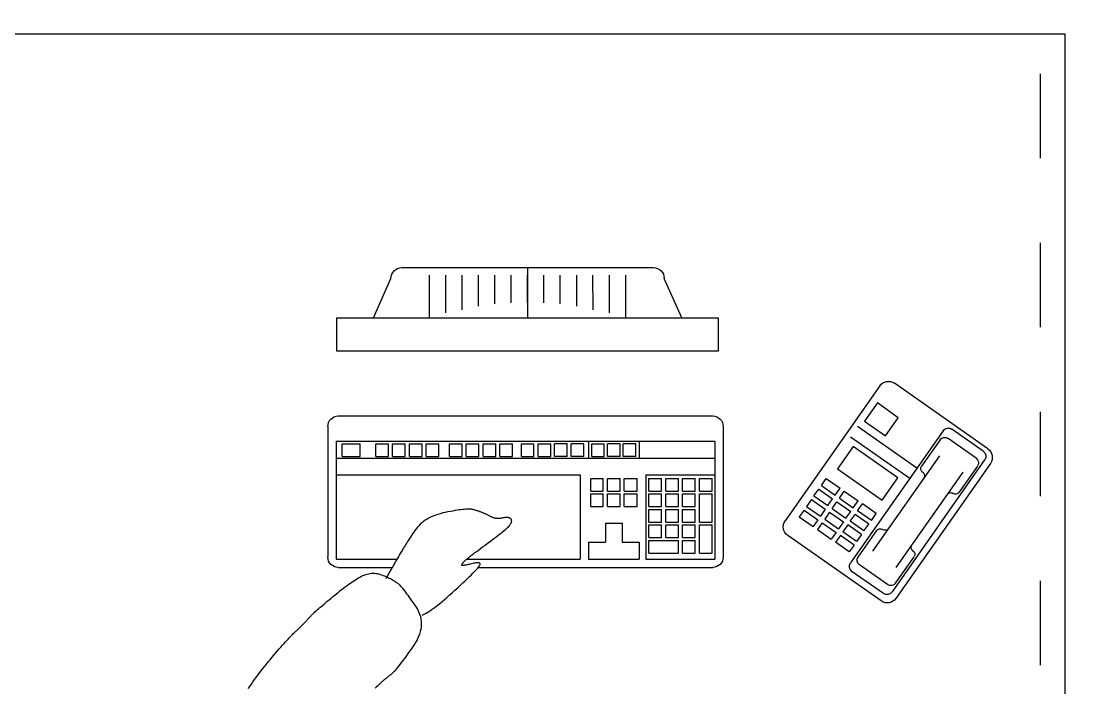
# Model space of a CAD drawing. Header units: metres. Extents: x -598 to 357, y -242 to 574.
# Drawn here: x -312.564 to -311.305, y 415.267 to 416.055 of the extents above; entities that cross this region are included whole.
import ezdxf

# ---------------------------------------------------------------- set-up
doc = ezdxf.new("R2010")
doc.units = ezdxf.units.M
doc.linetypes.add('Zxref_Eje_Pb$0$HIDDEN2', pattern=[0.1875, 0.125, -0.0625])
doc.layers.add('Muro Mamspoteria', color=5, linetype='Continuous', lineweight=9)
for name, color, linetype in [('xref_Nivel PB$0$M-muebles', 1, 'Continuous'), ('xref_Nivel PB$0$Z-XREF', 7, 'Continuous'), ('Zxref_Eje_Pb$0$EJE-Viga', 8, 'Zxref_Eje_Pb$0$HIDDEN2')]:
    doc.layers.add(name, color=color, linetype=linetype)

# ---------------------------------------------------------------- blocks, each defined once
blk = doc.blocks.new('Zxref_Eje_Pb')
at = {"layer": 'Zxref_Eje_Pb$0$EJE-Viga', "ltscale": 0.75}
blk.add_lwpolyline([(48.156, 22.4287), (48.506, 22.4287), (48.506, 17.2287), (48.156, 17.2287)], close=True, dxfattribs=at)
blk = doc.blocks.new('xref_Nivel PB$0$xref_Nivel PB$0$XREF-NIVEL 3$0$2222')
at = {"layer": 'xref_Nivel PB$0$M-muebles', "linetype": 'Continuous'}
for p, q in [((-2032.6503, -1967.7944), (-2031.3282, -1967.7944)), ((-2032.6503, -1968.5949), (-2032.6503, -1967.7944)), ((-2031.8653, -1968.0708), (-2032.1629, -1968.0708)), ((-2032.1966, -1968.1303), (-2032.1758, -1968.0837)), ((-2032.1303, -1968.1298), (-2032.1303, -1968.0799)), ((-2032.1109, -1968.1242), (-2032.1109, -1968.0799)), ((-2032.0916, -1968.1206), (-2032.0915, -1968.0799)), ((-2032.0722, -1968.1163), (-2032.0722, -1968.0799)), ((-2032.0528, -1968.1138), (-2032.0528, -1968.0799)), ((-2032.0335, -1968.1123), (-2032.0335, -1968.0799)), ((-2032.0141, -1968.1119), (-2032.0141, -1968.0799)), ((-2031.9948, -1968.1124), (-2031.9947, -1968.0799)), ((-2031.9754, -1968.1138), (-2031.9754, -1968.0799)), ((-2031.956, -1968.1163), (-2031.956, -1968.0799)), ((-2031.9367, -1968.1206), (-2031.9367, -1968.0799)), ((-2031.9173, -1968.1242), (-2031.9173, -1968.0799)), ((-2031.8979, -1968.1298), (-2031.8979, -1968.0799)), ((-2031.8316, -1968.1303), (-2031.8524, -1968.0837)), ((-2032.5589, -1968.2851), (-2032.4483, -1968.2077)), ((-2032.4309, -1968.2107), (-2032.319, -1968.3705)), ((-2032.4529, -1968.2484), (-2032.4281, -1968.231)), ((-2032.4281, -1968.231), (-2032.413, -1968.2525)), ((-2032.4378, -1968.2699), (-2032.4529, -1968.2484)), ((-2032.413, -1968.2525), (-2032.4378, -1968.2699)), ((-2031.79, -1968.2464), (-2032.2332, -1968.2464)), ((-2032.5533, -1968.2879), (-2032.5164, -1968.2621)), ((-2032.506, -1968.2639), (-2032.3965, -1968.4202)), ((-2032.475, -1968.3082), (-2032.4048, -1968.259)), ((-2032.2457, -1968.2588), (-2032.2457, -1968.4132)), ((-2031.7776, -1968.2588), (-2031.7776, -1968.4132)), ((-2032.545, -1968.2962), (-2032.5119, -1968.2729)), ((-2032.5024, -1968.2746), (-2032.4805, -1968.3059)), ((-2032.4664, -1968.3204), (-2032.3962, -1968.2713)), ((-2031.7875, -1968.2763), (-2032.2357, -1968.2763)), ((-2032.2357, -1968.2763), (-2032.2357, -1968.4157)), ((-2032.1461, -1968.2763), (-2032.1461, -1968.2962)), ((-2032.0863, -1968.2763), (-2032.0863, -1968.2962)), ((-2031.7875, -1968.2763), (-2031.7875, -1968.4157)), ((-2032.4524, -1968.3195), (-2032.3995, -1968.2824)), ((-2032.3995, -1968.2824), (-2032.381, -1968.3089)), ((-2032.1422, -1968.2943), (-2032.1422, -1968.2793)), ((-2032.1422, -1968.2793), (-2032.1273, -1968.2793)), ((-2032.1273, -1968.2943), (-2032.1273, -1968.2793)), ((-2032.1235, -1968.2943), (-2032.1235, -1968.2793)), ((-2032.1235, -1968.2793), (-2032.1086, -1968.2793)), ((-2032.1086, -1968.2943), (-2032.1086, -1968.2793)), ((-2032.1049, -1968.2943), (-2032.1049, -1968.2793)), ((-2032.09, -1968.2793), (-2032.1049, -1968.2793)), ((-2032.09, -1968.2943), (-2032.09, -1968.2793)), ((-2032.0807, -1968.2793), (-2032.0658, -1968.2793)), ((-2032.0807, -1968.2943), (-2032.0807, -1968.2793)), ((-2032.0658, -1968.2943), (-2032.0658, -1968.2793)), ((-2032.0608, -1968.2793), (-2032.0459, -1968.2793)), ((-2032.0608, -1968.2943), (-2032.0608, -1968.2793)), ((-2032.0459, -1968.2943), (-2032.0459, -1968.2793)), ((-2032.0266, -1968.2793), (-2032.0416, -1968.2793)), ((-2032.0416, -1968.2943), (-2032.0416, -1968.2793)), ((-2032.0266, -1968.2943), (-2032.0266, -1968.2793)), ((-2032.0067, -1968.2793), (-2032.0216, -1968.2793)), ((-2032.0216, -1968.2943), (-2032.0216, -1968.2793)), ((-2032.0067, -1968.2943), (-2032.0067, -1968.2793)), ((-2031.9813, -1968.2793), (-2031.9963, -1968.2793)), ((-2031.9963, -1968.2943), (-2031.9963, -1968.2793)), ((-2031.9813, -1968.2943), (-2031.9813, -1968.2793)), ((-2031.9614, -1968.2793), (-2031.9763, -1968.2793)), ((-2031.9763, -1968.2943), (-2031.9763, -1968.2793)), ((-2031.9614, -1968.2943), (-2031.9614, -1968.2793)), ((-2031.9415, -1968.2793), (-2031.9564, -1968.2793)), ((-2031.9564, -1968.2943), (-2031.9564, -1968.2793)), ((-2031.9415, -1968.2943), (-2031.9415, -1968.2793)), ((-2031.9216, -1968.2793), (-2031.9365, -1968.2793)), ((-2031.9365, -1968.2943), (-2031.9365, -1968.2793)), ((-2031.9216, -1968.2943), (-2031.9216, -1968.2793)), ((-2031.8942, -1968.2793), (-2031.9091, -1968.2793)), ((-2031.9091, -1968.2943), (-2031.9091, -1968.2793)), ((-2031.8942, -1968.2943), (-2031.8942, -1968.2793)), ((-2031.8742, -1968.2793), (-2031.8892, -1968.2793)), ((-2031.8892, -1968.2943), (-2031.8892, -1968.2793)), ((-2031.8742, -1968.2943), (-2031.8742, -1968.2793)), ((-2031.8543, -1968.2793), (-2031.8693, -1968.2793)), ((-2031.8693, -1968.2943), (-2031.8693, -1968.2793)), ((-2031.8543, -1968.2943), (-2031.8543, -1968.2793)), ((-2031.8344, -1968.2793), (-2031.8493, -1968.2793)), ((-2031.8493, -1968.2943), (-2031.8493, -1968.2793)), ((-2031.8344, -1968.2943), (-2031.8344, -1968.2793)), ((-2031.816, -1968.2943), (-2031.816, -1968.2793)), ((-2031.7946, -1968.2793), (-2031.816, -1968.2793)), ((-2031.7946, -1968.2943), (-2031.7946, -1968.2793)), ((-2032.5619, -1968.3025), (-2032.4501, -1968.4623)), ((-2032.5551, -1968.2983), (-2032.4456, -1968.4546)), ((-2032.5016, -1968.2935), (-2032.4224, -1968.4065)), ((-2031.7875, -1968.2962), (-2032.2357, -1968.2962)), ((-2032.1422, -1968.2943), (-2032.1273, -1968.2943)), ((-2032.1235, -1968.2943), (-2032.1086, -1968.2943)), ((-2032.09, -1968.2943), (-2032.1049, -1968.2943)), ((-2032.0807, -1968.2943), (-2032.0658, -1968.2943)), ((-2032.0608, -1968.2943), (-2032.0459, -1968.2943)), ((-2032.0266, -1968.2943), (-2032.0416, -1968.2943)), ((-2032.0067, -1968.2943), (-2032.0216, -1968.2943)), ((-2031.9813, -1968.2943), (-2031.9963, -1968.2943)), ((-2031.9614, -1968.2943), (-2031.9763, -1968.2943)), ((-2031.9415, -1968.2943), (-2031.9564, -1968.2943)), ((-2031.9216, -1968.2943), (-2031.9365, -1968.2943)), ((-2031.8942, -1968.2943), (-2031.9091, -1968.2943)), ((-2031.8742, -1968.2943), (-2031.8892, -1968.2943)), ((-2031.8543, -1968.2943), (-2031.8693, -1968.2943)), ((-2031.8344, -1968.2943), (-2031.8493, -1968.2943)), ((-2031.7946, -1968.2943), (-2031.816, -1968.2943)), ((-2032.5467, -1968.3056), (-2032.5247, -1968.3369)), ((-2032.5292, -1968.3128), (-2032.45, -1968.4259)), ((-2032.4817, -1968.3129), (-2032.4818, -1968.313)), ((-2032.381, -1968.3089), (-2032.4339, -1968.3459)), ((-2032.4339, -1968.3459), (-2032.4524, -1968.3195)), ((-2032.3676, -1968.3204), (-2032.3839, -1968.3319)), ((-2032.3618, -1968.3286), (-2032.3676, -1968.3204)), ((-2032.154, -1968.3161), (-2032.2357, -1968.3161)), ((-2032.2175, -1968.3202), (-2032.2324, -1968.3202)), ((-2032.2324, -1968.3352), (-2032.2324, -1968.3202)), ((-2032.2175, -1968.3352), (-2032.2175, -1968.3202)), ((-2032.1976, -1968.3202), (-2032.2125, -1968.3202)), ((-2032.2125, -1968.3352), (-2032.2125, -1968.3202)), ((-2032.1976, -1968.3352), (-2032.1976, -1968.3202)), ((-2032.1776, -1968.3202), (-2032.1926, -1968.3202)), ((-2032.1926, -1968.3352), (-2032.1926, -1968.3202)), ((-2032.1776, -1968.3352), (-2032.1776, -1968.3202)), ((-2032.1577, -1968.3202), (-2032.1727, -1968.3202)), ((-2032.1727, -1968.3352), (-2032.1727, -1968.3202)), ((-2032.1577, -1968.3352), (-2032.1577, -1968.3202)), ((-2032.154, -1968.3161), (-2032.154, -1968.4157)), ((-2032.1286, -1968.3202), (-2032.1436, -1968.3202)), ((-2032.1436, -1968.3352), (-2032.1436, -1968.3202)), ((-2032.1286, -1968.3352), (-2032.1286, -1968.3202)), ((-2032.1237, -1968.3352), (-2032.1237, -1968.3202)), ((-2032.1087, -1968.3202), (-2032.1237, -1968.3202)), ((-2032.1087, -1968.3352), (-2032.1087, -1968.3202)), ((-2032.1037, -1968.3352), (-2032.1037, -1968.3202)), ((-2032.0888, -1968.3202), (-2032.1037, -1968.3202)), ((-2032.0888, -1968.3352), (-2032.0888, -1968.3202)), ((-2031.7875, -1968.3161), (-2032.0764, -1968.3161)), ((-2032.0764, -1968.3161), (-2032.0764, -1968.4157)), ((-2032.5178, -1968.3381), (-2032.5177, -1968.338)), ((-2032.389, -1968.3354), (-2032.4053, -1968.3469)), ((-2032.3832, -1968.3436), (-2032.389, -1968.3354)), ((-2032.3782, -1968.3401), (-2032.3839, -1968.3319)), ((-2032.3618, -1968.3286), (-2032.3782, -1968.3401)), ((-2032.3589, -1968.3328), (-2032.3752, -1968.3443)), ((-2032.3531, -1968.341), (-2032.3589, -1968.3328)), ((-2032.2175, -1968.3352), (-2032.2324, -1968.3352)), ((-2032.2175, -1968.3386), (-2032.2324, -1968.3386)), ((-2032.2324, -1968.3719), (-2032.2324, -1968.3386)), ((-2032.2175, -1968.3719), (-2032.2175, -1968.3386)), ((-2032.1976, -1968.3352), (-2032.2125, -1968.3352)), ((-2032.2125, -1968.3535), (-2032.2125, -1968.3386)), ((-2032.1976, -1968.3386), (-2032.2125, -1968.3386)), ((-2032.1976, -1968.3535), (-2032.1976, -1968.3386)), ((-2032.1776, -1968.3352), (-2032.1926, -1968.3352)), ((-2032.1926, -1968.3535), (-2032.1926, -1968.3386)), ((-2032.1776, -1968.3386), (-2032.1926, -1968.3386)), ((-2032.1776, -1968.3535), (-2032.1776, -1968.3386)), ((-2032.1577, -1968.3352), (-2032.1727, -1968.3352)), ((-2032.1727, -1968.3535), (-2032.1727, -1968.3386)), ((-2032.1577, -1968.3386), (-2032.1727, -1968.3386)), ((-2032.1577, -1968.3535), (-2032.1577, -1968.3386)), ((-2032.1286, -1968.3352), (-2032.1436, -1968.3352)), ((-2032.1286, -1968.3386), (-2032.1436, -1968.3386)), ((-2032.1436, -1968.3535), (-2032.1436, -1968.3386)), ((-2032.1286, -1968.3535), (-2032.1286, -1968.3386)), ((-2032.1087, -1968.3352), (-2032.1237, -1968.3352)), ((-2032.1237, -1968.3535), (-2032.1237, -1968.3386)), ((-2032.1087, -1968.3386), (-2032.1237, -1968.3386)), ((-2032.1087, -1968.3535), (-2032.1087, -1968.3386)), ((-2032.0888, -1968.3352), (-2032.1037, -1968.3352)), ((-2032.0888, -1968.3386), (-2032.1037, -1968.3386)), ((-2032.1037, -1968.3535), (-2032.1037, -1968.3386)), ((-2032.0888, -1968.3535), (-2032.0888, -1968.3386)), ((-2032.4268, -1968.3619), (-2032.4104, -1968.3504)), ((-2032.4046, -1968.3586), (-2032.4104, -1968.3504)), ((-2032.3996, -1968.3551), (-2032.4053, -1968.3469)), ((-2032.3832, -1968.3436), (-2032.3996, -1968.3551)), ((-2032.3803, -1968.3478), (-2032.3966, -1968.3593)), ((-2032.3745, -1968.356), (-2032.3803, -1968.3478)), ((-2032.3695, -1968.3525), (-2032.3752, -1968.3443)), ((-2032.3531, -1968.341), (-2032.3695, -1968.3525)), ((-2032.3502, -1968.3453), (-2032.3665, -1968.3567)), ((-2032.3502, -1968.3453), (-2032.3444, -1968.3534)), ((-2032.421, -1968.3701), (-2032.4268, -1968.3619)), ((-2032.421, -1968.3701), (-2032.4046, -1968.3586)), ((-2032.4181, -1968.3743), (-2032.4017, -1968.3628)), ((-2032.3959, -1968.371), (-2032.4017, -1968.3628)), ((-2032.3909, -1968.3675), (-2032.3966, -1968.3593)), ((-2032.3745, -1968.356), (-2032.3909, -1968.3675)), ((-2032.3716, -1968.3603), (-2032.3879, -1968.3717)), ((-2032.3716, -1968.3603), (-2032.3658, -1968.3684)), ((-2032.3665, -1968.3567), (-2032.3608, -1968.3649)), ((-2032.3444, -1968.3534), (-2032.3608, -1968.3649)), ((-2032.3415, -1968.3577), (-2032.3578, -1968.3692)), ((-2032.3357, -1968.3659), (-2032.3521, -1968.3773)), ((-2032.3415, -1968.3577), (-2032.3357, -1968.3659)), ((-2032.1976, -1968.3535), (-2032.2125, -1968.3535)), ((-2032.1976, -1968.357), (-2032.2125, -1968.357)), ((-2032.2125, -1968.3719), (-2032.2125, -1968.357)), ((-2032.1976, -1968.3719), (-2032.1976, -1968.357)), ((-2032.1776, -1968.3535), (-2032.1926, -1968.3535)), ((-2032.1776, -1968.357), (-2032.1926, -1968.357)), ((-2032.1926, -1968.3719), (-2032.1926, -1968.357)), ((-2032.1776, -1968.3719), (-2032.1776, -1968.357)), ((-2032.1577, -1968.3535), (-2032.1727, -1968.3535)), ((-2032.1577, -1968.357), (-2032.1727, -1968.357)), ((-2032.1727, -1968.3719), (-2032.1727, -1968.357)), ((-2032.1577, -1968.3719), (-2032.1577, -1968.357)), ((-2032.1286, -1968.3535), (-2032.1436, -1968.3535)), ((-2032.1087, -1968.3535), (-2032.1237, -1968.3535)), ((-2032.0888, -1968.3535), (-2032.1037, -1968.3535)), ((-2031.972, -1968.3663), (-2031.9713, -1968.3659)), ((-2031.9713, -1968.3659), (-2031.9706, -1968.3656)), ((-2031.9706, -1968.3656), (-2031.97, -1968.3652)), ((-2031.97, -1968.3652), (-2031.9693, -1968.3648)), ((-2031.9693, -1968.3648), (-2031.9686, -1968.3645)), ((-2031.9686, -1968.3645), (-2031.968, -1968.3641)), ((-2031.968, -1968.3641), (-2031.9673, -1968.3638)), ((-2031.9673, -1968.3638), (-2031.9666, -1968.3635)), ((-2031.9666, -1968.3635), (-2031.966, -1968.3631)), ((-2031.966, -1968.3631), (-2031.9653, -1968.3628)), ((-2031.9653, -1968.3628), (-2031.9646, -1968.3625)), ((-2031.9646, -1968.3625), (-2031.9639, -1968.3622)), ((-2031.9639, -1968.3622), (-2031.9633, -1968.3619)), ((-2031.9633, -1968.3619), (-2031.9626, -1968.3616)), ((-2031.9626, -1968.3616), (-2031.9619, -1968.3613)), ((-2031.9619, -1968.3613), (-2031.9612, -1968.361)), ((-2031.9612, -1968.361), (-2031.9605, -1968.3608)), ((-2031.9605, -1968.3608), (-2031.9598, -1968.3605)), ((-2031.9598, -1968.3605), (-2031.9591, -1968.3602)), ((-2031.9591, -1968.3602), (-2031.9584, -1968.36)), ((-2031.9584, -1968.36), (-2031.9577, -1968.3597)), ((-2031.9577, -1968.3597), (-2031.957, -1968.3595)), ((-2031.957, -1968.3595), (-2031.9563, -1968.3592)), ((-2031.9563, -1968.3592), (-2031.9555, -1968.359)), ((-2031.9555, -1968.359), (-2031.9548, -1968.3587)), ((-2031.9548, -1968.3587), (-2031.954, -1968.3585)), ((-2031.954, -1968.3585), (-2031.9533, -1968.3583)), ((-2031.9533, -1968.3583), (-2031.9525, -1968.358)), ((-2031.9525, -1968.358), (-2031.9517, -1968.3578)), ((-2031.9517, -1968.3578), (-2031.9509, -1968.3576)), ((-2031.9509, -1968.3576), (-2031.9501, -1968.3574)), ((-2031.9501, -1968.3574), (-2031.9493, -1968.3572)), ((-2031.9493, -1968.3572), (-2031.9485, -1968.357)), ((-2031.9485, -1968.357), (-2031.9476, -1968.3568)), ((-2031.9476, -1968.3568), (-2031.9466, -1968.3567)), ((-2031.9466, -1968.3567), (-2031.9454, -1968.3567)), ((-2031.9454, -1968.3567), (-2031.9441, -1968.3566)), ((-2031.9441, -1968.3566), (-2031.9426, -1968.3567)), ((-2031.9426, -1968.3567), (-2031.941, -1968.3568)), ((-2031.941, -1968.3568), (-2031.9392, -1968.3569)), ((-2031.9392, -1968.3569), (-2031.9373, -1968.3571)), ((-2031.9373, -1968.3571), (-2031.9353, -1968.3574)), ((-2031.9353, -1968.3574), (-2031.9331, -1968.3576)), ((-2031.9331, -1968.3576), (-2031.9307, -1968.358)), ((-2031.9307, -1968.358), (-2031.9282, -1968.3584)), ((-2031.9282, -1968.3584), (-2031.9256, -1968.3589)), ((-2031.9256, -1968.3589), (-2031.9228, -1968.3594)), ((-2031.9228, -1968.3594), (-2031.9198, -1968.3599)), ((-2031.9198, -1968.3599), (-2031.9167, -1968.3605)), ((-2031.9167, -1968.3605), (-2031.9136, -1968.3612)), ((-2031.9136, -1968.3612), (-2031.9106, -1968.362)), ((-2031.9106, -1968.362), (-2031.9078, -1968.3628)), ((-2031.9078, -1968.3628), (-2031.905, -1968.3638)), ((-2031.905, -1968.3638), (-2031.9023, -1968.3648)), ((-2031.9023, -1968.3648), (-2031.8998, -1968.3659)), ((-2031.8998, -1968.3659), (-2031.8974, -1968.3671)), ((-2032.4123, -1968.3825), (-2032.4181, -1968.3743)), ((-2032.4123, -1968.3825), (-2032.3959, -1968.371)), ((-2032.4094, -1968.3867), (-2032.393, -1968.3753)), ((-2032.393, -1968.3753), (-2032.3872, -1968.3834)), ((-2032.3879, -1968.3717), (-2032.3822, -1968.3799)), ((-2032.3658, -1968.3684), (-2032.3822, -1968.3799)), ((-2032.3629, -1968.3727), (-2032.3792, -1968.3842)), ((-2032.3629, -1968.3727), (-2032.3571, -1968.3809)), ((-2032.3578, -1968.3692), (-2032.3521, -1968.3773)), ((-2032.2175, -1968.3719), (-2032.2324, -1968.3719)), ((-2032.2175, -1968.3754), (-2032.2324, -1968.3754)), ((-2032.2324, -1968.4087), (-2032.2324, -1968.3754)), ((-2032.2175, -1968.4087), (-2032.2175, -1968.3754)), ((-2032.1976, -1968.3719), (-2032.2125, -1968.3719)), ((-2032.1976, -1968.3754), (-2032.2125, -1968.3754)), ((-2032.2125, -1968.3903), (-2032.2125, -1968.3754)), ((-2032.1976, -1968.3903), (-2032.1976, -1968.3754)), ((-2032.1776, -1968.3719), (-2032.1926, -1968.3719)), ((-2032.1776, -1968.3754), (-2032.1926, -1968.3754)), ((-2032.1926, -1968.3903), (-2032.1926, -1968.3754)), ((-2032.1776, -1968.3903), (-2032.1776, -1968.3754)), ((-2032.1577, -1968.3719), (-2032.1727, -1968.3719)), ((-2032.1577, -1968.3754), (-2032.1727, -1968.3754)), ((-2032.1727, -1968.3903), (-2032.1727, -1968.3754)), ((-2032.1577, -1968.3903), (-2032.1577, -1968.3754)), ((-2032.1262, -1968.3733), (-2032.1262, -1968.3958)), ((-2032.1062, -1968.3733), (-2032.1262, -1968.3733)), ((-2032.1062, -1968.3733), (-2032.1062, -1968.3958)), ((-2031.9953, -1968.3706), (-2031.9952, -1968.3702)), ((-2031.9952, -1968.3711), (-2031.9953, -1968.3706)), ((-2031.9952, -1968.3697), (-2031.995, -1968.3693)), ((-2031.9952, -1968.3702), (-2031.9952, -1968.3697)), ((-2031.9951, -1968.3715), (-2031.9952, -1968.3711)), ((-2031.995, -1968.372), (-2031.9951, -1968.3715)), ((-2031.995, -1968.3693), (-2031.9949, -1968.369)), ((-2031.9948, -1968.3726), (-2031.995, -1968.372)), ((-2031.9949, -1968.369), (-2031.9946, -1968.3686)), ((-2031.9946, -1968.3731), (-2031.9948, -1968.3726)), ((-2031.9946, -1968.3686), (-2031.9944, -1968.3683)), ((-2031.9943, -1968.3737), (-2031.9946, -1968.3731)), ((-2031.9944, -1968.3683), (-2031.994, -1968.368)), ((-2031.9939, -1968.3742), (-2031.9943, -1968.3737)), ((-2031.994, -1968.368), (-2031.9937, -1968.3677)), ((-2031.9935, -1968.3749), (-2031.9939, -1968.3742)), ((-2031.9937, -1968.3677), (-2031.9932, -1968.3674)), ((-2031.9931, -1968.3755), (-2031.9935, -1968.3749)), ((-2031.9932, -1968.3674), (-2031.9928, -1968.3672)), ((-2031.9925, -1968.3762), (-2031.9931, -1968.3755)), ((-2031.9928, -1968.3672), (-2031.9923, -1968.367)), ((-2031.9918, -1968.3769), (-2031.9925, -1968.3762)), ((-2031.9923, -1968.367), (-2031.9918, -1968.3669)), ((-2031.9918, -1968.3669), (-2031.9913, -1968.3667)), ((-2031.991, -1968.3778), (-2031.9918, -1968.3769)), ((-2031.9913, -1968.3667), (-2031.9907, -1968.3666)), ((-2031.99, -1968.3788), (-2031.991, -1968.3778)), ((-2031.9907, -1968.3666), (-2031.9901, -1968.3666)), ((-2031.9901, -1968.3666), (-2031.9894, -1968.3666)), ((-2031.9894, -1968.3666), (-2031.9887, -1968.3666)), ((-2031.9887, -1968.3666), (-2031.988, -1968.3666)), ((-2031.988, -1968.3666), (-2031.9873, -1968.3667)), ((-2031.9873, -1968.3667), (-2031.9865, -1968.3668)), ((-2031.9865, -1968.3668), (-2031.9856, -1968.3669)), ((-2031.9856, -1968.3669), (-2031.9848, -1968.3671)), ((-2031.9848, -1968.3671), (-2031.9839, -1968.3672)), ((-2031.9839, -1968.3672), (-2031.983, -1968.3674)), ((-2031.983, -1968.3674), (-2031.9821, -1968.3676)), ((-2031.9821, -1968.3676), (-2031.9812, -1968.3677)), ((-2031.9812, -1968.3677), (-2031.9804, -1968.3678)), ((-2031.9804, -1968.3678), (-2031.9795, -1968.3678)), ((-2031.9795, -1968.3678), (-2031.9787, -1968.3679)), ((-2031.9787, -1968.3679), (-2031.9779, -1968.3678)), ((-2031.9779, -1968.3678), (-2031.9771, -1968.3678)), ((-2031.9771, -1968.3678), (-2031.9763, -1968.3677)), ((-2031.9763, -1968.3677), (-2031.9756, -1968.3675)), ((-2031.9756, -1968.3675), (-2031.9748, -1968.3674)), ((-2031.9748, -1968.3674), (-2031.9741, -1968.3671)), ((-2031.9741, -1968.3671), (-2031.9734, -1968.3669)), ((-2031.9734, -1968.3669), (-2031.9727, -1968.3666)), ((-2031.9727, -1968.3666), (-2031.972, -1968.3663)), ((-2031.8974, -1968.3671), (-2031.8951, -1968.3684)), ((-2031.8951, -1968.3684), (-2031.8929, -1968.3698)), ((-2031.8929, -1968.3698), (-2031.8908, -1968.3713)), ((-2031.8908, -1968.3713), (-2031.8888, -1968.3728)), ((-2031.8888, -1968.3728), (-2031.8869, -1968.3745)), ((-2031.8869, -1968.3745), (-2031.8852, -1968.3762)), ((-2031.8852, -1968.3762), (-2031.8836, -1968.378)), ((-2031.8836, -1968.378), (-2031.882, -1968.3799)), ((-2032.4342, -1968.3807), (-2032.4343, -1968.3808)), ((-2032.4326, -1968.4653), (-2032.3221, -1968.3879)), ((-2032.4053, -1968.4133), (-2032.4273, -1968.3819)), ((-2032.4094, -1968.3867), (-2032.4036, -1968.3949)), ((-2032.4036, -1968.3949), (-2032.3872, -1968.3834)), ((-2032.4007, -1968.3991), (-2032.3843, -1968.3877)), ((-2032.3843, -1968.3877), (-2032.3785, -1968.3959)), ((-2032.3792, -1968.3842), (-2032.3735, -1968.3923)), ((-2032.3571, -1968.3809), (-2032.3735, -1968.3923)), ((-2032.1976, -1968.3903), (-2032.2125, -1968.3903)), ((-2032.1776, -1968.3903), (-2032.1926, -1968.3903)), ((-2032.1577, -1968.3903), (-2032.1727, -1968.3903)), ((-2031.9888, -1968.3798), (-2031.99, -1968.3788)), ((-2031.9875, -1968.381), (-2031.9888, -1968.3798)), ((-2031.9861, -1968.3822), (-2031.9875, -1968.381)), ((-2031.9845, -1968.3835), (-2031.9861, -1968.3822)), ((-2031.9827, -1968.3849), (-2031.9845, -1968.3835)), ((-2031.9808, -1968.3864), (-2031.9827, -1968.3849)), ((-2031.9788, -1968.388), (-2031.9808, -1968.3864)), ((-2031.9766, -1968.3897), (-2031.9788, -1968.388)), ((-2031.9742, -1968.3915), (-2031.9766, -1968.3897)), ((-2031.882, -1968.3799), (-2031.8806, -1968.3819)), ((-2031.8806, -1968.3819), (-2031.8793, -1968.3839)), ((-2031.8793, -1968.3839), (-2031.878, -1968.3859)), ((-2031.878, -1968.3859), (-2031.8768, -1968.3878)), ((-2031.8768, -1968.3878), (-2031.8755, -1968.3897)), ((-2031.8755, -1968.3897), (-2031.8744, -1968.3915)), ((-2032.4007, -1968.3991), (-2032.3949, -1968.4073)), ((-2032.3949, -1968.4073), (-2032.3785, -1968.3959)), ((-2032.1976, -1968.3938), (-2032.2125, -1968.3938)), ((-2032.2125, -1968.4087), (-2032.2125, -1968.3938)), ((-2032.1976, -1968.4087), (-2032.1976, -1968.3938)), ((-2032.1577, -1968.3938), (-2032.1926, -1968.3938)), ((-2032.1926, -1968.4087), (-2032.1926, -1968.3938)), ((-2032.1577, -1968.4087), (-2032.1577, -1968.3938)), ((-2032.1461, -1968.3958), (-2032.1461, -1968.4157)), ((-2032.1262, -1968.3958), (-2032.1461, -1968.3958)), ((-2032.0863, -1968.3958), (-2032.1062, -1968.3958)), ((-2032.0863, -1968.3958), (-2032.0863, -1968.4157)), ((-2031.9717, -1968.3934), (-2031.9742, -1968.3915)), ((-2031.9691, -1968.3953), (-2031.9717, -1968.3934)), ((-2031.9663, -1968.3974), (-2031.9691, -1968.3953)), ((-2031.9635, -1968.3995), (-2031.9663, -1968.3974)), ((-2031.9609, -1968.4014), (-2031.9635, -1968.3995)), ((-2031.9584, -1968.4032), (-2031.9609, -1968.4014)), ((-2031.956, -1968.405), (-2031.9584, -1968.4032)), ((-2031.8744, -1968.3915), (-2031.8732, -1968.3932)), ((-2031.8732, -1968.3932), (-2031.8721, -1968.3949)), ((-2031.8721, -1968.3949), (-2031.8711, -1968.3966)), ((-2031.8711, -1968.3966), (-2031.8701, -1968.3982)), ((-2031.8701, -1968.3982), (-2031.8691, -1968.3998)), ((-2031.8691, -1968.3998), (-2031.8681, -1968.4013)), ((-2031.8681, -1968.4013), (-2031.8672, -1968.4027)), ((-2031.8672, -1968.4027), (-2031.8664, -1968.4041)), ((-2032.4495, -1968.4442), (-2032.4715, -1968.4129)), ((-2032.4703, -1968.4059), (-2032.4701, -1968.4059)), ((-2032.154, -1968.4157), (-2032.2357, -1968.4157)), ((-2032.2175, -1968.4087), (-2032.2324, -1968.4087)), ((-2032.1976, -1968.4087), (-2032.2125, -1968.4087)), ((-2032.1577, -1968.4087), (-2032.1926, -1968.4087)), ((-2032.0863, -1968.4157), (-2032.1461, -1968.4157)), ((-2031.9419, -1968.4159), (-2032.0764, -1968.4157)), ((-2031.9539, -1968.4066), (-2031.956, -1968.405)), ((-2031.9518, -1968.4081), (-2031.9539, -1968.4066)), ((-2031.95, -1968.4096), (-2031.9518, -1968.4081)), ((-2031.9482, -1968.4109), (-2031.95, -1968.4096)), ((-2031.9467, -1968.4121), (-2031.9482, -1968.4109)), ((-2031.9452, -1968.4132), (-2031.9467, -1968.4121)), ((-2031.944, -1968.4142), (-2031.9452, -1968.4132)), ((-2031.9429, -1968.4151), (-2031.944, -1968.4142)), ((-2031.9419, -1968.4159), (-2031.9429, -1968.4151)), ((-2031.9411, -1968.4166), (-2031.9419, -1968.4159)), ((-2031.8664, -1968.4041), (-2031.8656, -1968.4055)), ((-2031.8656, -1968.4055), (-2031.8648, -1968.4068)), ((-2031.8648, -1968.4068), (-2031.864, -1968.408)), ((-2031.864, -1968.408), (-2031.8633, -1968.4092)), ((-2031.8633, -1968.4092), (-2031.8626, -1968.4105)), ((-2031.8626, -1968.4105), (-2031.8618, -1968.4117)), ((-2031.8618, -1968.4117), (-2031.8611, -1968.4129)), ((-2031.8611, -1968.4129), (-2031.8604, -1968.4142)), ((-2031.8604, -1968.4142), (-2031.8597, -1968.4155)), ((-2031.8597, -1968.4155), (-2031.8589, -1968.4167)), ((-2031.7875, -1968.4157), (-2031.8595, -1968.4157)), ((-2032.4401, -1968.4459), (-2032.407, -1968.4227)), ((-2031.9556, -1968.4257), (-2032.2332, -1968.4257)), ((-2031.9579, -1968.4213), (-2031.9577, -1968.421)), ((-2031.9579, -1968.4218), (-2031.9579, -1968.4213)), ((-2031.9578, -1968.4223), (-2031.9579, -1968.4218)), ((-2031.9576, -1968.4228), (-2031.9578, -1968.4223)), ((-2031.9577, -1968.421), (-2031.9575, -1968.4207)), ((-2031.9573, -1968.4235), (-2031.9576, -1968.4228)), ((-2031.9575, -1968.4207), (-2031.9571, -1968.4204)), ((-2031.9567, -1968.4243), (-2031.9573, -1968.4235)), ((-2031.9571, -1968.4204), (-2031.9567, -1968.4202)), ((-2031.9567, -1968.4202), (-2031.9561, -1968.4201)), ((-2031.956, -1968.4253), (-2031.9567, -1968.4243)), ((-2031.9561, -1968.4201), (-2031.9554, -1968.42)), ((-2031.955, -1968.4264), (-2031.956, -1968.4253)), ((-2031.9554, -1968.42), (-2031.9547, -1968.42)), ((-2031.9539, -1968.4277), (-2031.955, -1968.4264)), ((-2031.9547, -1968.42), (-2031.9538, -1968.4201)), ((-2031.9525, -1968.4292), (-2031.9539, -1968.4277)), ((-2031.9538, -1968.4201), (-2031.9528, -1968.4202)), ((-2031.9528, -1968.4202), (-2031.9516, -1968.4204)), ((-2031.9516, -1968.4204), (-2031.9504, -1968.4206)), ((-2031.9504, -1968.4206), (-2031.9491, -1968.4209)), ((-2031.9491, -1968.4209), (-2031.9477, -1968.4213)), ((-2031.9477, -1968.4213), (-2031.9462, -1968.4217)), ((-2031.9462, -1968.4217), (-2031.9449, -1968.422)), ((-2031.9449, -1968.422), (-2031.9436, -1968.4223)), ((-2031.9436, -1968.4223), (-2031.9425, -1968.4226)), ((-2031.9425, -1968.4226), (-2031.9414, -1968.4228)), ((-2031.9414, -1968.4228), (-2031.9404, -1968.423)), ((-2031.9404, -1968.4172), (-2031.9411, -1968.4166)), ((-2031.9399, -1968.4177), (-2031.9404, -1968.4172)), ((-2031.9404, -1968.423), (-2031.9396, -1968.4231)), ((-2031.9395, -1968.4181), (-2031.9399, -1968.4177)), ((-2031.9396, -1968.4231), (-2031.9388, -1968.4232)), ((-2031.9391, -1968.4185), (-2031.9395, -1968.4181)), ((-2031.9387, -1968.4189), (-2031.9391, -1968.4185)), ((-2031.9388, -1968.4232), (-2031.9381, -1968.4233)), ((-2031.9384, -1968.4193), (-2031.9387, -1968.4189)), ((-2031.9381, -1968.4197), (-2031.9384, -1968.4193)), ((-2031.9378, -1968.42), (-2031.9381, -1968.4197)), ((-2031.9381, -1968.4233), (-2031.9376, -1968.4233)), ((-2031.9375, -1968.4204), (-2031.9378, -1968.42)), ((-2031.9376, -1968.4233), (-2031.9371, -1968.4233)), ((-2031.9373, -1968.4207), (-2031.9375, -1968.4204)), ((-2031.937, -1968.421), (-2031.9373, -1968.4207)), ((-2031.9371, -1968.4233), (-2031.9367, -1968.4233)), ((-2031.9368, -1968.4213), (-2031.937, -1968.421)), ((-2031.9367, -1968.4216), (-2031.9368, -1968.4213)), ((-2031.9365, -1968.4219), (-2031.9367, -1968.4216)), ((-2031.9367, -1968.4233), (-2031.9364, -1968.4232)), ((-2031.9364, -1968.4221), (-2031.9365, -1968.4219)), ((-2031.9363, -1968.4224), (-2031.9364, -1968.4221)), ((-2031.9364, -1968.4232), (-2031.9362, -1968.4231)), ((-2031.9362, -1968.4226), (-2031.9363, -1968.4224)), ((-2031.9361, -1968.4228), (-2031.9362, -1968.4226)), ((-2031.9362, -1968.4231), (-2031.9361, -1968.423)), ((-2031.9361, -1968.423), (-2031.9361, -1968.4228)), ((-2031.8589, -1968.4167), (-2031.8582, -1968.418)), ((-2031.8582, -1968.418), (-2031.8574, -1968.4193)), ((-2031.8574, -1968.4193), (-2031.8567, -1968.4205)), ((-2031.8567, -1968.4205), (-2031.856, -1968.4218)), ((-2031.856, -1968.4218), (-2031.8552, -1968.4231)), ((-2031.8552, -1968.4231), (-2031.8545, -1968.4244)), ((-2031.8545, -1968.4244), (-2031.8537, -1968.4257)), ((-2031.79, -1968.4257), (-2031.8538, -1968.4257)), ((-2031.8537, -1968.4257), (-2031.853, -1968.4271)), ((-2031.853, -1968.4271), (-2031.8522, -1968.4284)), ((-2031.8522, -1968.4284), (-2031.8462, -1968.439)), ((-2032.4352, -1968.4565), (-2032.3983, -1968.4307)), ((-2031.951, -1968.4308), (-2031.9525, -1968.4292)), ((-2031.9492, -1968.4326), (-2031.951, -1968.4308)), ((-2031.9473, -1968.4346), (-2031.9492, -1968.4326)), ((-2031.9451, -1968.4367), (-2031.9473, -1968.4346)), ((-2031.9428, -1968.4389), (-2031.9451, -1968.4367)), ((-2031.9402, -1968.4414), (-2031.9428, -1968.4389)), ((-2031.9375, -1968.4439), (-2031.9402, -1968.4414)), ((-2031.8554, -1968.4409), (-2031.8564, -1968.4416)), ((-2031.8542, -1968.4402), (-2031.8554, -1968.4409)), ((-2031.853, -1968.4395), (-2031.8542, -1968.4402)), ((-2031.8517, -1968.4388), (-2031.853, -1968.4395)), ((-2031.8504, -1968.4382), (-2031.8517, -1968.4388)), ((-2031.849, -1968.4375), (-2031.8504, -1968.4382)), ((-2031.8476, -1968.4369), (-2031.849, -1968.4375)), ((-2031.8461, -1968.4362), (-2031.8476, -1968.4369)), ((-2031.8446, -1968.4356), (-2031.8461, -1968.4362)), ((-2031.843, -1968.435), (-2031.8446, -1968.4356)), ((-2031.8413, -1968.4343), (-2031.843, -1968.435)), ((-2031.8397, -1968.4338), (-2031.8413, -1968.4343)), ((-2031.838, -1968.4333), (-2031.8397, -1968.4338)), ((-2031.8363, -1968.433), (-2031.838, -1968.4333)), ((-2031.8346, -1968.4327), (-2031.8363, -1968.433)), ((-2031.8329, -1968.4326), (-2031.8346, -1968.4327)), ((-2031.8312, -1968.4325), (-2031.8329, -1968.4326)), ((-2031.8295, -1968.4326), (-2031.8312, -1968.4325)), ((-2031.8277, -1968.4328), (-2031.8295, -1968.4326)), ((-2031.826, -1968.4331), (-2031.8277, -1968.4328)), ((-2031.8243, -1968.4335), (-2031.826, -1968.4331)), ((-2031.8226, -1968.434), (-2031.8243, -1968.4335)), ((-2031.8208, -1968.4346), (-2031.8226, -1968.434)), ((-2031.8191, -1968.4353), (-2031.8208, -1968.4346)), ((-2031.8173, -1968.4361), (-2031.8191, -1968.4353)), ((-2031.8156, -1968.437), (-2031.8173, -1968.4361)), ((-2031.8138, -1968.438), (-2031.8156, -1968.437)), ((-2031.812, -1968.4391), (-2031.8138, -1968.438)), ((-2031.8102, -1968.4403), (-2031.812, -1968.4391)), ((-2031.8084, -1968.4415), (-2031.8102, -1968.4403)), ((-2031.8065, -1968.4428), (-2031.8084, -1968.4415)), ((-2031.9345, -1968.4467), (-2031.9375, -1968.4439)), ((-2031.9314, -1968.4496), (-2031.9345, -1968.4467)), ((-2031.9281, -1968.4527), (-2031.9314, -1968.4496)), ((-2031.9247, -1968.4557), (-2031.9281, -1968.4527)), ((-2031.8682, -1968.4532), (-2031.8695, -1968.4549)), ((-2031.867, -1968.4517), (-2031.8682, -1968.4532)), ((-2031.8659, -1968.4503), (-2031.867, -1968.4517)), ((-2031.8648, -1968.449), (-2031.8659, -1968.4503)), ((-2031.8638, -1968.4479), (-2031.8648, -1968.449)), ((-2031.8628, -1968.4468), (-2031.8638, -1968.4479)), ((-2031.8619, -1968.4459), (-2031.8628, -1968.4468)), ((-2031.8611, -1968.4451), (-2031.8619, -1968.4459)), ((-2031.8603, -1968.4444), (-2031.8611, -1968.4451)), ((-2031.8594, -1968.4437), (-2031.8603, -1968.4444)), ((-2031.8585, -1968.443), (-2031.8594, -1968.4437)), ((-2031.8575, -1968.4423), (-2031.8585, -1968.443)), ((-2031.8564, -1968.4416), (-2031.8575, -1968.4423)), ((-2031.8046, -1968.4441), (-2031.8065, -1968.4428)), ((-2031.8026, -1968.4454), (-2031.8046, -1968.4441)), ((-2031.8007, -1968.4469), (-2031.8026, -1968.4454)), ((-2031.7986, -1968.4483), (-2031.8007, -1968.4469)), ((-2031.7966, -1968.4499), (-2031.7986, -1968.4483)), ((-2031.7945, -1968.4514), (-2031.7966, -1968.4499)), ((-2031.7924, -1968.4531), (-2031.7945, -1968.4514)), ((-2031.7903, -1968.4548), (-2031.7924, -1968.4531)), ((-2031.9214, -1968.4586), (-2031.9247, -1968.4557)), ((-2031.9183, -1968.4614), (-2031.9214, -1968.4586)), ((-2031.9153, -1968.4639), (-2031.9183, -1968.4614)), ((-2031.9124, -1968.4663), (-2031.9153, -1968.4639)), ((-2031.9097, -1968.4686), (-2031.9124, -1968.4663)), ((-2031.8768, -1968.465), (-2031.8785, -1968.4674)), ((-2031.8752, -1968.4627), (-2031.8768, -1968.465)), ((-2031.8737, -1968.4606), (-2031.8752, -1968.4627)), ((-2031.8722, -1968.4586), (-2031.8737, -1968.4606)), ((-2031.8708, -1968.4567), (-2031.8722, -1968.4586)), ((-2031.8695, -1968.4549), (-2031.8708, -1968.4567)), ((-2031.7881, -1968.4565), (-2031.7903, -1968.4548)), ((-2031.7859, -1968.4583), (-2031.7881, -1968.4565)), ((-2031.7836, -1968.4601), (-2031.7859, -1968.4583)), ((-2031.7814, -1968.462), (-2031.7836, -1968.4601)), ((-2031.7791, -1968.4639), (-2031.7814, -1968.462)), ((-2031.777, -1968.4657), (-2031.7791, -1968.4639)), ((-2031.775, -1968.4674), (-2031.777, -1968.4657)), ((-2031.9071, -1968.4707), (-2031.9097, -1968.4686)), ((-2031.9046, -1968.4726), (-2031.9071, -1968.4707)), ((-2031.9022, -1968.4743), (-2031.9046, -1968.4726)), ((-2031.9, -1968.4759), (-2031.9022, -1968.4743)), ((-2031.8978, -1968.4773), (-2031.9, -1968.4759)), ((-2031.8959, -1968.4786), (-2031.8978, -1968.4773)), ((-2031.894, -1968.4797), (-2031.8959, -1968.4786)), ((-2031.8851, -1968.478), (-2031.8863, -1968.4808)), ((-2031.8837, -1968.4752), (-2031.8851, -1968.478)), ((-2031.882, -1968.4725), (-2031.8837, -1968.4752)), ((-2031.8802, -1968.4699), (-2031.882, -1968.4725)), ((-2031.8785, -1968.4674), (-2031.8802, -1968.4699)), ((-2031.7731, -1968.469), (-2031.775, -1968.4674)), ((-2031.7714, -1968.4705), (-2031.7731, -1968.469)), ((-2031.7697, -1968.4719), (-2031.7714, -1968.4705)), ((-2031.7682, -1968.4732), (-2031.7697, -1968.4719)), ((-2031.7668, -1968.4744), (-2031.7682, -1968.4732)), ((-2031.7655, -1968.4755), (-2031.7668, -1968.4744)), ((-2031.7643, -1968.4766), (-2031.7655, -1968.4755)), ((-2031.7632, -1968.4775), (-2031.7643, -1968.4766)), ((-2031.7623, -1968.4784), (-2031.7632, -1968.4775)), ((-2031.7614, -1968.4791), (-2031.7623, -1968.4784)), ((-2031.7607, -1968.4798), (-2031.7614, -1968.4791)), ((-2031.8923, -1968.4806), (-2031.894, -1968.4797)), ((-2031.8907, -1968.4814), (-2031.8923, -1968.4806)), ((-2031.8892, -1968.482), (-2031.8907, -1968.4814)), ((-2031.8882, -1968.4895), (-2031.8883, -1968.4925)), ((-2031.8878, -1968.4865), (-2031.8882, -1968.4895)), ((-2031.8872, -1968.4836), (-2031.8878, -1968.4865)), ((-2031.8863, -1968.4808), (-2031.8872, -1968.4836)), ((-2031.7601, -1968.4804), (-2031.7607, -1968.4798)), ((-2031.7596, -1968.4809), (-2031.7601, -1968.4804)), ((-2031.7592, -1968.4813), (-2031.7596, -1968.4809)), ((-2031.7588, -1968.4818), (-2031.7592, -1968.4813)), ((-2031.7583, -1968.4823), (-2031.7588, -1968.4818)), ((-2031.7578, -1968.4828), (-2031.7583, -1968.4823)), ((-2031.7573, -1968.4833), (-2031.7578, -1968.4828)), ((-2031.7567, -1968.4839), (-2031.7573, -1968.4833)), ((-2031.7562, -1968.4844), (-2031.7567, -1968.4839)), ((-2031.7556, -1968.485), (-2031.7562, -1968.4844)), ((-2031.755, -1968.4857), (-2031.7556, -1968.485)), ((-2031.7544, -1968.4863), (-2031.755, -1968.4857)), ((-2031.7538, -1968.487), (-2031.7544, -1968.4863)), ((-2031.7532, -1968.4877), (-2031.7538, -1968.487)), ((-2031.7525, -1968.4884), (-2031.7532, -1968.4877)), ((-2031.7518, -1968.4891), (-2031.7525, -1968.4884)), ((-2031.7511, -1968.4899), (-2031.7518, -1968.4891)), ((-2031.7504, -1968.4907), (-2031.7511, -1968.4899)), ((-2031.7497, -1968.4915), (-2031.7504, -1968.4907)), ((-2031.749, -1968.4922), (-2031.7497, -1968.4915)), ((-2031.8883, -1968.4925), (-2031.8881, -1968.4955)), ((-2031.8881, -1968.4955), (-2031.8876, -1968.4985)), ((-2031.8876, -1968.4985), (-2031.8869, -1968.5016)), ((-2031.8869, -1968.5016), (-2031.886, -1968.5048)), ((-2031.7482, -1968.493), (-2031.749, -1968.4922)), ((-2031.7475, -1968.4937), (-2031.7482, -1968.493)), ((-2031.7468, -1968.4945), (-2031.7475, -1968.4937)), ((-2031.7461, -1968.4952), (-2031.7468, -1968.4945)), ((-2031.7454, -1968.4959), (-2031.7461, -1968.4952)), ((-2031.7447, -1968.4966), (-2031.7454, -1968.4959)), ((-2031.744, -1968.4973), (-2031.7447, -1968.4966)), ((-2031.7433, -1968.4979), (-2031.744, -1968.4973)), ((-2031.7426, -1968.4986), (-2031.7433, -1968.4979)), ((-2031.7419, -1968.4993), (-2031.7426, -1968.4986)), ((-2031.7412, -1968.4999), (-2031.7419, -1968.4993)), ((-2031.7405, -1968.5005), (-2031.7412, -1968.4999)), ((-2031.7398, -1968.5011), (-2031.7405, -1968.5005)), ((-2031.7391, -1968.5017), (-2031.7398, -1968.5011)), ((-2031.7384, -1968.5024), (-2031.7391, -1968.5017)), ((-2031.7376, -1968.5031), (-2031.7384, -1968.5024)), ((-2031.7367, -1968.504), (-2031.7376, -1968.5031)), ((-2031.7357, -1968.5051), (-2031.7367, -1968.504)), ((-2031.886, -1968.5048), (-2031.8847, -1968.508)), ((-2031.8847, -1968.508), (-2031.8832, -1968.5112)), ((-2031.8832, -1968.5112), (-2031.8815, -1968.5145)), ((-2031.8815, -1968.5145), (-2031.8795, -1968.5178)), ((-2031.7345, -1968.5062), (-2031.7357, -1968.5051)), ((-2031.7333, -1968.5075), (-2031.7345, -1968.5062)), ((-2031.732, -1968.5089), (-2031.7333, -1968.5075)), ((-2031.7306, -1968.5104), (-2031.732, -1968.5089)), ((-2031.7291, -1968.512), (-2031.7306, -1968.5104)), ((-2031.7275, -1968.5138), (-2031.7291, -1968.512)), ((-2031.7258, -1968.5157), (-2031.7275, -1968.5138)), ((-2031.724, -1968.5177), (-2031.7258, -1968.5157)), ((-2031.8795, -1968.5178), (-2031.8772, -1968.5212)), ((-2031.8772, -1968.5212), (-2031.8748, -1968.5245)), ((-2031.8748, -1968.5245), (-2031.8725, -1968.5276)), ((-2031.8725, -1968.5276), (-2031.8704, -1968.5306)), ((-2031.7221, -1968.5199), (-2031.724, -1968.5177)), ((-2031.7201, -1968.5221), (-2031.7221, -1968.5199)), ((-2031.718, -1968.5245), (-2031.7201, -1968.5221)), ((-2031.7158, -1968.527), (-2031.718, -1968.5245)), ((-2031.7136, -1968.5296), (-2031.7158, -1968.527)), ((-2031.7114, -1968.5322), (-2031.7136, -1968.5296)), ((-2031.8704, -1968.5306), (-2031.8683, -1968.5333)), ((-2031.8683, -1968.5333), (-2031.8664, -1968.5359)), ((-2031.8664, -1968.5359), (-2031.8646, -1968.5383)), ((-2031.8646, -1968.5383), (-2031.8629, -1968.5405)), ((-2031.8629, -1968.5405), (-2031.8613, -1968.5425)), ((-2031.7093, -1968.5348), (-2031.7114, -1968.5322)), ((-2031.7071, -1968.5374), (-2031.7093, -1968.5348)), ((-2031.705, -1968.54), (-2031.7071, -1968.5374)), ((-2031.7029, -1968.5426), (-2031.705, -1968.54)), ((-2031.8613, -1968.5425), (-2031.8598, -1968.5444)), ((-2031.8598, -1968.5444), (-2031.8584, -1968.546)), ((-2031.8584, -1968.546), (-2031.8571, -1968.5475)), ((-2031.8571, -1968.5475), (-2031.856, -1968.5488)), ((-2031.856, -1968.5488), (-2031.8549, -1968.55)), ((-2031.8549, -1968.55), (-2031.854, -1968.5509)), ((-2031.854, -1968.5509), (-2031.8532, -1968.5517)), ((-2031.8532, -1968.5517), (-2031.8525, -1968.5522)), ((-2031.8525, -1968.5522), (-2031.8518, -1968.5527)), ((-2031.8518, -1968.5527), (-2031.8511, -1968.5533)), ((-2031.8511, -1968.5533), (-2031.8504, -1968.5538)), ((-2031.8504, -1968.5538), (-2031.8497, -1968.5544)), ((-2031.8497, -1968.5544), (-2031.849, -1968.5549)), ((-2031.7008, -1968.5452), (-2031.7029, -1968.5426)), ((-2031.6988, -1968.5479), (-2031.7008, -1968.5452)), ((-2031.6968, -1968.5505), (-2031.6988, -1968.5479)), ((-2031.6948, -1968.5531), (-2031.6968, -1968.5505)), ((-2031.6928, -1968.5558), (-2031.6948, -1968.5531)), ((-2031.849, -1968.5549), (-2031.8482, -1968.5556)), ((-2031.8482, -1968.5556), (-2031.8474, -1968.5562)), ((-2031.8474, -1968.5562), (-2031.8466, -1968.5568)), ((-2031.8466, -1968.5568), (-2031.8458, -1968.5575)), ((-2031.8458, -1968.5575), (-2031.845, -1968.5582)), ((-2031.845, -1968.5582), (-2031.8441, -1968.5589)), ((-2031.8441, -1968.5589), (-2031.8433, -1968.5597)), ((-2031.8433, -1968.5597), (-2031.8424, -1968.5604)), ((-2031.8424, -1968.5604), (-2031.8415, -1968.5612)), ((-2031.8415, -1968.5612), (-2031.8406, -1968.562)), ((-2031.8406, -1968.562), (-2031.8396, -1968.5629)), ((-2031.8396, -1968.5629), (-2031.8386, -1968.5638)), ((-2031.8386, -1968.5638), (-2031.8375, -1968.5648)), ((-2031.8375, -1968.5648), (-2031.8363, -1968.566)), ((-2031.8363, -1968.566), (-2031.8349, -1968.5673)), ((-2031.8349, -1968.5673), (-2031.8335, -1968.5687)), ((-2031.6909, -1968.5584), (-2031.6928, -1968.5558)), ((-2031.689, -1968.5611), (-2031.6909, -1968.5584)), ((-2031.6871, -1968.5637), (-2031.689, -1968.5611)), ((-2031.6852, -1968.5664), (-2031.6871, -1968.5637)), ((-2031.6834, -1968.5691), (-2031.6852, -1968.5664))]:
    blk.add_line(p, q, dxfattribs=at)
at = {"layer": 'xref_Nivel PB$0$M-muebles'}
blk.add_line((-2032.0141, -1968.0708), (-2032.0141, -1968.1303), dxfattribs=at)
blk.add_lwpolyline([(-2031.7884, -1968.1696), (-2031.7884, -1968.1303), (-2032.2398, -1968.1303), (-2032.2398, -1968.1696)], close=True, dxfattribs=at)
at = {"layer": 'xref_Nivel PB$0$M-muebles', "linetype": 'Continuous'}
for centre, radius, start, end in [((-2032.1629, -1968.0837), 0.0129, 89.9929, 179.9929), ((-2031.8653, -1968.0837), 0.0129, 359.9929, 89.9929), ((-2032.4411, -1968.2179), 0.0125, 35.0102, 125.0102), ((-2032.2332, -1968.2588), 0.0124, 90, 180), ((-2031.79, -1968.2588), 0.0124, 0, 90), ((-2032.5121, -1968.2682), 0.0075, 35.0102, 125.0102), ((-2032.508, -1968.2785), 0.00675, 35.0102, 125.0102), ((-2032.5517, -1968.2954), 0.0125, 125.0102, 215.0102), ((-2032.549, -1968.294), 0.0075, 125.0102, 215.0102), ((-2032.5411, -1968.3017), 0.00675, 125.0102, 215.0102), ((-2032.479, -1968.317), 0.005, 125.0102, 215.0102), ((-2032.4846, -1968.3088), 0.005, 305.0102, 35.0102), ((-2032.5206, -1968.334), 0.005, 215.0102, 305.0102), ((-2032.5148, -1968.3421), 0.005, 35.0102, 125.0102), ((-2032.3292, -1968.3776), 0.0125, 305.0102, 35.0102), ((-2032.4372, -1968.3767), 0.005, 215.0102, 305.0102), ((-2032.4313, -1968.3848), 0.005, 35.0102, 125.0102), ((-2032.473, -1968.4018), 0.005, 305.0102, 35.0102), ((-2032.4674, -1968.41), 0.005, 125.0102, 215.0102), ((-2032.4108, -1968.4171), 0.00675, 305.0102, 35.0102), ((-2032.2332, -1968.4132), 0.0124, 180, 270), ((-2031.79, -1968.4132), 0.0124, 270, 0), ((-2032.4026, -1968.4245), 0.0075, 305.0102, 35.0102), ((-2032.444, -1968.4404), 0.00675, 215.0102, 305.0102), ((-2032.4398, -1968.4551), 0.0125, 215.0102, 305.0102), ((-2032.4395, -1968.4503), 0.0075, 215.0102, 305.0102)]:
    blk.add_arc(centre, radius, start, end, dxfattribs=at)

msp = doc.modelspace()

# ---------------------------------------------------------------- block references
at = {"layer": 'xref_Nivel PB$0$Z-XREF'}
msp.add_blockref('Zxref_Eje_Pb', (-359.5136, 397.2645), dxfattribs=at)

# ---------------------------------------------------------------- next in the draw order: linework, layer by layer
at = {"layer": 'Muro Mamspoteria'}
msp.add_circle((-306.5394, 472.2405), 101.758, dxfattribs=at)

# ---------------------------------------------------------------- next in the draw order: block references
at = {"layer": 'xref_Nivel PB$0$M-muebles', "color": 8, "xscale": -1}
msp.add_blockref('xref_Nivel PB$0$xref_Nivel PB$0$XREF-NIVEL 3$0$2222', (-2343.9789, 2383.8345), dxfattribs=at)

doc.saveas('drawing.dxf')
